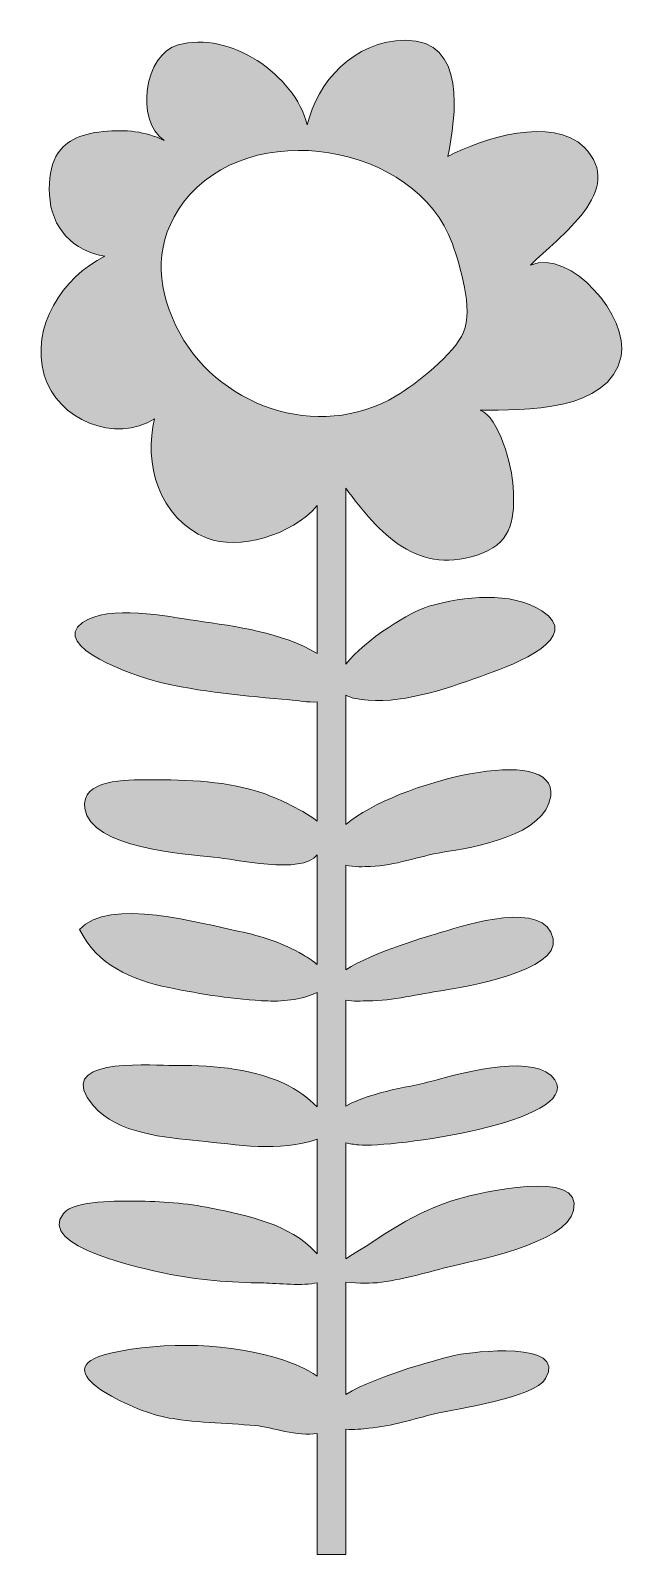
# Model space of a CAD drawing. Header units: inches. Extents: x -1 to 39, y 0 to 102.
import ezdxf

# ---------------------------------------------------------------- set-up
doc = ezdxf.new("R2010")
doc.units = ezdxf.units.IN
doc.header["$MEASUREMENT"] = 0
doc.layers.add('Layer 1', color=7, linetype='Continuous')

msp = doc.modelspace()

# ---------------------------------------------------------------- hatches: boundary and pattern name
at = {"layer": 'Layer 1', "true_color": 0xf7e13e}
h = msp.add_hatch(color=53, dxfattribs=at)
h.dxf.hatch_style = 2
edge = h.paths.add_edge_path()
edge.add_spline(control_points=[(32.82, 86.52), (34.71, 88.41), (39.3, 91.56), (36.41, 94.42), (34.26, 96.54), (29.64, 95.03), (27.28, 93.81), (27.81, 96.5), (28.58, 101.62), (24.44, 101.6), (20.95, 101.58), (18.51, 98.76), (17.85, 95.92), (17, 99.3), (12.64, 102.26), (9.2, 101.29), (6.92, 100.66), (6.29, 96.24), (8.26, 94.88), (6.99, 95.5), (5.71, 95.62), (4.18, 95.48), (2.55, 95.32), (1.53, 94.78), (1, 93.8), (0.65, 93.14), (0.51, 92.3), (0.57, 91.24), (0.67, 89.01), (2.17, 87.43), (4.29, 87.12), (1.42, 85.66), (-0.7, 82.42), (0.22, 79.14), (1.06, 76.14), (5.02, 74.5), (7.62, 76.21), (6.88, 73.3), (7.87, 69.49), (11.13, 68.2), (13.2, 67.37), (16.82, 68.36), (18.52, 70.38), (18.52, 70.38), (18.52, 60.45), (18.52, 60.45), (16.14, 61.87), (13.12, 62.27), (10.39, 62.66), (8.49, 62.93), (4.53, 63.77), (2.79, 62.53), (0.52, 60.91), (6.4, 58.92), (7.76, 58.58), (10.6, 57.87), (13.85, 57.59), (16.67, 57.35), (17.16, 57.3), (17.9, 57.16), (18.52, 57.21), (18.52, 57.21), (18.52, 49.21), (18.52, 49.21), (17.35, 50.1), (15.55, 50.84), (15.02, 51.03), (12.49, 51.92), (9.91, 51.98), (7.17, 51.98), (5.8, 51.98), (2.63, 52.03), (2.94, 50.05), (3.35, 47.41), (9.64, 46.99), (11.57, 46.8), (13.02, 46.66), (17.49, 45.6), (18.52, 46.94), (18.52, 46.94), (18.52, 39.59), (18.52, 39.59), (18.28, 39.79), (17.97, 40.01), (17.57, 40.24), (16.24, 41.02), (14.79, 41.49), (13.29, 41.81), (10.89, 42.3), (4.46, 44.16), (2.59, 41.93), (3.76, 39.56), (6.06, 38.55), (8.58, 38.04), (10.75, 37.59), (12.98, 37.24), (15.2, 37.14), (16.31, 37.09), (17.71, 37.28), (18.52, 37.72), (18.52, 37.72), (18.52, 30.03), (18.52, 30.03), (17.87, 30.66), (17.17, 31.21), (16.31, 31.6), (13.89, 32.7), (11.29, 32.82), (8.58, 32.82), (6.93, 32.82), (0.8, 33.34), (3.51, 30.11), (5.1, 28.22), (8.39, 27.98), (10.58, 27.76), (13.11, 27.51), (15.99, 26.97), (18.52, 27.87), (18.52, 27.87), (18.52, 20.17), (18.52, 20.17), (18.49, 20.21), (18.45, 20.25), (18.41, 20.29), (16.7, 22.16), (13.79, 22.76), (11.41, 23.24), (9.74, 23.58), (8.06, 23.71), (6.34, 23.71), (5.28, 23.71), (2.27, 23.8), (1.51, 22.89), (-0.37, 20.66), (7.01, 19.15), (8.27, 18.88), (10.46, 18.4), (12.7, 18.26), (14.93, 18.22), (15.87, 18.2), (17.57, 17.99), (18.52, 18.24), (18.52, 18.24), (18.52, 11.97), (18.52, 11.97), (17.78, 12.47), (16.9, 12.83), (16.29, 13.03), (12.79, 14.2), (8.25, 14.33), (4.65, 13.51), (-0.14, 12.41), (6.36, 9.61), (8.22, 9.23), (10.21, 8.82), (12.36, 8.84), (14.39, 8.65), (15.42, 8.55), (17.23, 7.89), (18.52, 8.13), (18.52, 8.13), (18.52, 0), (18.52, 0), (18.52, 0), (20.43, 0), (20.43, 0), (20.43, 0), (20.43, 8.41), (20.43, 8.41), (20.95, 8.35), (21.56, 8.43), (21.98, 8.47), (23.51, 8.6), (24.99, 9.1), (26.48, 9.46), (27.85, 9.78), (33.09, 10.5), (33.83, 11.81), (35.29, 14.37), (28.89, 13.6), (27.9, 13.39), (27.05, 13.21), (22.6, 12.06), (20.43, 10.74), (20.43, 10.74), (20.43, 18.28), (20.43, 18.28), (21.3, 18.18), (22.32, 18.21), (22.55, 18.24), (24.15, 18.42), (25.7, 18.89), (27.26, 19.28), (29.06, 19.73), (35.17, 20.85), (35.71, 23.08), (36.42, 25.98), (29.24, 24.22), (28.02, 23.87), (24.96, 23), (22.92, 21.37), (20.43, 19.83), (20.43, 19.83), (20.43, 27.63), (20.43, 27.63), (20.69, 27.56), (20.99, 27.51), (21.3, 27.48), (23.44, 27.27), (36.22, 29.03), (34.45, 31.84), (33.3, 33.66), (28.38, 32.37), (26.79, 31.91), (24.74, 31.32), (22.33, 31.13), (20.43, 30.09), (20.43, 30.09), (20.43, 37.19), (20.43, 37.19), (20.93, 37.1), (21.53, 37.15), (21.92, 37.15), (23.62, 37.16), (25.29, 37.6), (26.96, 37.85), (28.43, 38.07), (34.74, 39.13), (34.33, 41.3), (33.83, 43.99), (28.44, 42.22), (26.95, 41.78), (26.11, 41.54), (22.28, 40.43), (20.43, 39.22), (20.43, 39.22), (20.43, 46.26), (20.43, 46.26), (20.98, 46.11), (21.64, 46.15), (22.1, 46.17), (23.75, 46.21), (25.32, 46.86), (26.94, 47.12), (28.96, 47.44), (33.84, 48.23), (34.17, 50.88), (34.64, 54.54), (23.85, 51.85), (20.43, 48.99), (20.43, 48.99), (20.43, 57.66), (20.43, 57.66), (20.76, 57.49), (21.25, 57.37), (21.93, 57.32), (24.5, 57.12), (27.57, 58.21), (29.93, 59.08), (31.79, 59.76), (36.37, 61.5), (33.58, 63.31), (31.5, 64.66), (28.36, 64.29), (26.01, 63.63), (24.84, 63.31), (21.73, 61.39), (20.43, 59.75), (20.43, 59.75), (20.43, 71.54), (20.43, 71.54), (22.66, 68.56), (25.25, 65.51), (29.64, 67.21), (31.6, 67.97), (31.78, 69.63), (31.66, 71.61), (31.58, 73.04), (30.7, 76.32), (29.44, 76.79), (32.39, 76.79), (38.09, 76.64), (38.89, 80.4), (39.45, 83.03), (35.51, 87.64), (32.82, 86.52)], knot_values=[0, 0, 0, 0, 1, 1, 1, 2, 2, 2, 3, 3, 3, 4, 4, 4, 5, 5, 5, 6, 6, 6, 7, 7, 7, 8, 8, 8, 9, 9, 9, 10, 10, 10, 11, 11, 11, 12, 12, 12, 13, 13, 13, 14, 14, 14, 15, 15, 15, 16, 16, 16, 17, 17, 17, 18, 18, 18, 19, 19, 19, 20, 20, 20, 21, 21, 21, 22, 22, 22, 23, 23, 23, 24, 24, 24, 25, 25, 25, 26, 26, 26, 27, 27, 27, 28, 28, 28, 29, 29, 29, 30, 30, 30, 31, 31, 31, 32, 32, 32, 33, 33, 33, 34, 34, 34, 35, 35, 35, 36, 36, 36, 37, 37, 37, 38, 38, 38, 39, 39, 39, 40, 40, 40, 41, 41, 41, 42, 42, 42, 43, 43, 43, 44, 44, 44, 45, 45, 45, 46, 46, 46, 47, 47, 47, 48, 48, 48, 49, 49, 49, 50, 50, 50, 51, 51, 51, 52, 52, 52, 53, 53, 53, 54, 54, 54, 55, 55, 55, 56, 56, 56, 57, 57, 57, 58, 58, 58, 59, 59, 59, 60, 60, 60, 61, 61, 61, 62, 62, 62, 63, 63, 63, 64, 64, 64, 65, 65, 65, 66, 66, 66, 67, 67, 67, 68, 68, 68, 69, 69, 69, 70, 70, 70, 71, 71, 71, 72, 72, 72, 73, 73, 73, 74, 74, 74, 75, 75, 75, 76, 76, 76, 77, 77, 77, 78, 78, 78, 79, 79, 79, 80, 80, 80, 81, 81, 81, 82, 82, 82, 83, 83, 83, 84, 84, 84, 85, 85, 85, 86, 86, 86, 87, 87, 87, 88, 88, 88, 89, 89, 89, 90, 90, 90, 91, 91, 91, 92, 92, 92, 93, 93, 93, 94, 94, 94, 95, 95, 95, 95], degree=3, periodic=1)
edge = h.paths.add_edge_path()
edge.add_spline(control_points=[(28.33, 82.01), (27.73, 80.58), (25.13, 78.52), (23.81, 77.74), (18.56, 74.6), (11.64, 77.07), (9.05, 82.44), (7.67, 85.29), (7.62, 88.13), (9.56, 90.73), (13.92, 96.55), (25.18, 94.7), (27.58, 87.94), (28.09, 86.5), (28.99, 83.58), (28.33, 82.01)], knot_values=[0, 0, 0, 0, 1, 1, 1, 2, 2, 2, 3, 3, 3, 4, 4, 4, 5, 5, 5, 5], degree=3, periodic=1)

# ---------------------------------------------------------------- linework, layer by layer
at = {"layer": 'Layer 1', "lineweight": 0}
for points, knots in [([(32.82, 86.52), (34.71, 88.41), (39.3, 91.56), (36.41, 94.42), (34.26, 96.54), (29.64, 95.03), (27.28, 93.81), (27.81, 96.5), (28.58, 101.62), (24.44, 101.6), (20.95, 101.58), (18.51, 98.76), (17.85, 95.92), (17, 99.3), (12.64, 102.26), (9.2, 101.29), (6.92, 100.66), (6.29, 96.24), (8.26, 94.88), (6.99, 95.5), (5.71, 95.62), (4.18, 95.48), (2.55, 95.32), (1.53, 94.78), (1, 93.8), (0.65, 93.14), (0.51, 92.3), (0.57, 91.24), (0.67, 89.01), (2.17, 87.43), (4.29, 87.12), (1.42, 85.66), (-0.7, 82.42), (0.22, 79.14), (1.06, 76.14), (5.02, 74.5), (7.62, 76.21), (6.88, 73.3), (7.87, 69.49), (11.13, 68.2), (13.2, 67.37), (16.82, 68.36), (18.52, 70.38), (18.52, 70.38), (18.52, 60.45), (18.52, 60.45), (16.14, 61.87), (13.12, 62.27), (10.39, 62.66), (8.49, 62.93), (4.53, 63.77), (2.79, 62.53), (0.52, 60.91), (6.4, 58.92), (7.76, 58.58), (10.6, 57.87), (13.85, 57.59), (16.67, 57.35), (17.16, 57.3), (17.9, 57.16), (18.52, 57.21), (18.52, 57.21), (18.52, 49.21), (18.52, 49.21), (17.35, 50.1), (15.55, 50.84), (15.02, 51.03), (12.49, 51.92), (9.91, 51.98), (7.17, 51.98), (5.8, 51.98), (2.63, 52.03), (2.94, 50.05), (3.35, 47.41), (9.64, 46.99), (11.57, 46.8), (13.02, 46.66), (17.49, 45.6), (18.52, 46.94), (18.52, 46.94), (18.52, 39.59), (18.52, 39.59), (18.28, 39.79), (17.97, 40.01), (17.57, 40.24), (16.24, 41.02), (14.79, 41.49), (13.29, 41.81), (10.89, 42.3), (4.46, 44.16), (2.59, 41.93), (3.76, 39.56), (6.06, 38.55), (8.58, 38.04), (10.75, 37.59), (12.98, 37.24), (15.2, 37.14), (16.31, 37.09), (17.71, 37.28), (18.52, 37.72), (18.52, 37.72), (18.52, 30.03), (18.52, 30.03), (17.87, 30.66), (17.17, 31.21), (16.31, 31.6), (13.89, 32.7), (11.29, 32.82), (8.58, 32.82), (6.93, 32.82), (0.8, 33.34), (3.51, 30.11), (5.1, 28.22), (8.39, 27.98), (10.58, 27.76), (13.11, 27.51), (15.99, 26.97), (18.52, 27.87), (18.52, 27.87), (18.52, 20.17), (18.52, 20.17), (18.49, 20.21), (18.45, 20.25), (18.41, 20.29), (16.7, 22.16), (13.79, 22.76), (11.41, 23.24), (9.74, 23.58), (8.06, 23.71), (6.34, 23.71), (5.28, 23.71), (2.27, 23.8), (1.51, 22.89), (-0.37, 20.66), (7.01, 19.15), (8.27, 18.88), (10.46, 18.4), (12.7, 18.26), (14.93, 18.22), (15.87, 18.2), (17.57, 17.99), (18.52, 18.24), (18.52, 18.24), (18.52, 11.97), (18.52, 11.97), (17.78, 12.47), (16.9, 12.83), (16.29, 13.03), (12.79, 14.2), (8.25, 14.33), (4.65, 13.51), (-0.14, 12.41), (6.36, 9.61), (8.22, 9.23), (10.21, 8.82), (12.36, 8.84), (14.39, 8.65), (15.42, 8.55), (17.23, 7.89), (18.52, 8.13), (18.52, 8.13), (18.52, 0), (18.52, 0), (18.52, 0), (20.43, 0), (20.43, 0), (20.43, 0), (20.43, 8.41), (20.43, 8.41), (20.95, 8.35), (21.56, 8.43), (21.98, 8.47), (23.51, 8.6), (24.99, 9.1), (26.48, 9.46), (27.85, 9.78), (33.09, 10.5), (33.83, 11.81), (35.29, 14.37), (28.89, 13.6), (27.9, 13.39), (27.05, 13.21), (22.6, 12.06), (20.43, 10.74), (20.43, 10.74), (20.43, 18.28), (20.43, 18.28), (21.3, 18.18), (22.32, 18.21), (22.55, 18.24), (24.15, 18.42), (25.7, 18.89), (27.26, 19.28), (29.06, 19.73), (35.17, 20.85), (35.71, 23.08), (36.42, 25.98), (29.24, 24.22), (28.02, 23.87), (24.96, 23), (22.92, 21.37), (20.43, 19.83), (20.43, 19.83), (20.43, 27.63), (20.43, 27.63), (20.69, 27.56), (20.99, 27.51), (21.3, 27.48), (23.44, 27.27), (36.22, 29.03), (34.45, 31.84), (33.3, 33.66), (28.38, 32.37), (26.79, 31.91), (24.74, 31.32), (22.33, 31.13), (20.43, 30.09), (20.43, 30.09), (20.43, 37.19), (20.43, 37.19), (20.93, 37.1), (21.53, 37.15), (21.92, 37.15), (23.62, 37.16), (25.29, 37.6), (26.96, 37.85), (28.43, 38.07), (34.74, 39.13), (34.33, 41.3), (33.83, 43.99), (28.44, 42.22), (26.95, 41.78), (26.11, 41.54), (22.28, 40.43), (20.43, 39.22), (20.43, 39.22), (20.43, 46.26), (20.43, 46.26), (20.98, 46.11), (21.64, 46.15), (22.1, 46.17), (23.75, 46.21), (25.32, 46.86), (26.94, 47.12), (28.96, 47.44), (33.84, 48.23), (34.17, 50.88), (34.64, 54.54), (23.85, 51.85), (20.43, 48.99), (20.43, 48.99), (20.43, 57.66), (20.43, 57.66), (20.76, 57.49), (21.25, 57.37), (21.93, 57.32), (24.5, 57.12), (27.57, 58.21), (29.93, 59.08), (31.79, 59.76), (36.37, 61.5), (33.58, 63.31), (31.5, 64.66), (28.36, 64.29), (26.01, 63.63), (24.84, 63.31), (21.73, 61.39), (20.43, 59.75), (20.43, 59.75), (20.43, 71.54), (20.43, 71.54), (22.66, 68.56), (25.25, 65.51), (29.64, 67.21), (31.6, 67.97), (31.78, 69.63), (31.66, 71.61), (31.58, 73.04), (30.7, 76.32), (29.44, 76.79), (32.39, 76.79), (38.09, 76.64), (38.89, 80.4), (39.45, 83.03), (35.51, 87.64), (32.82, 86.52)], [0, 0, 0, 0, 1, 1, 1, 2, 2, 2, 3, 3, 3, 4, 4, 4, 5, 5, 5, 6, 6, 6, 7, 7, 7, 8, 8, 8, 9, 9, 9, 10, 10, 10, 11, 11, 11, 12, 12, 12, 13, 13, 13, 14, 14, 14, 15, 15, 15, 16, 16, 16, 17, 17, 17, 18, 18, 18, 19, 19, 19, 20, 20, 20, 21, 21, 21, 22, 22, 22, 23, 23, 23, 24, 24, 24, 25, 25, 25, 26, 26, 26, 27, 27, 27, 28, 28, 28, 29, 29, 29, 30, 30, 30, 31, 31, 31, 32, 32, 32, 33, 33, 33, 34, 34, 34, 35, 35, 35, 36, 36, 36, 37, 37, 37, 38, 38, 38, 39, 39, 39, 40, 40, 40, 41, 41, 41, 42, 42, 42, 43, 43, 43, 44, 44, 44, 45, 45, 45, 46, 46, 46, 47, 47, 47, 48, 48, 48, 49, 49, 49, 50, 50, 50, 51, 51, 51, 52, 52, 52, 53, 53, 53, 54, 54, 54, 55, 55, 55, 56, 56, 56, 57, 57, 57, 58, 58, 58, 59, 59, 59, 60, 60, 60, 61, 61, 61, 62, 62, 62, 63, 63, 63, 64, 64, 64, 65, 65, 65, 66, 66, 66, 67, 67, 67, 68, 68, 68, 69, 69, 69, 70, 70, 70, 71, 71, 71, 72, 72, 72, 73, 73, 73, 74, 74, 74, 75, 75, 75, 76, 76, 76, 77, 77, 77, 78, 78, 78, 79, 79, 79, 80, 80, 80, 81, 81, 81, 82, 82, 82, 83, 83, 83, 84, 84, 84, 85, 85, 85, 86, 86, 86, 87, 87, 87, 88, 88, 88, 89, 89, 89, 90, 90, 90, 91, 91, 91, 92, 92, 92, 93, 93, 93, 94, 94, 94, 95, 95, 95, 95]), ([(28.33, 82.01), (27.73, 80.58), (25.13, 78.52), (23.81, 77.74), (18.56, 74.6), (11.64, 77.07), (9.05, 82.44), (7.67, 85.29), (7.62, 88.13), (9.56, 90.73), (13.92, 96.55), (25.18, 94.7), (27.58, 87.94), (28.09, 86.5), (28.99, 83.58), (28.33, 82.01)], [0, 0, 0, 0, 1, 1, 1, 2, 2, 2, 3, 3, 3, 4, 4, 4, 5, 5, 5, 5])]:
    msp.add_open_spline(points, degree=3, knots=knots, dxfattribs=at)

doc.saveas('drawing.dxf')
